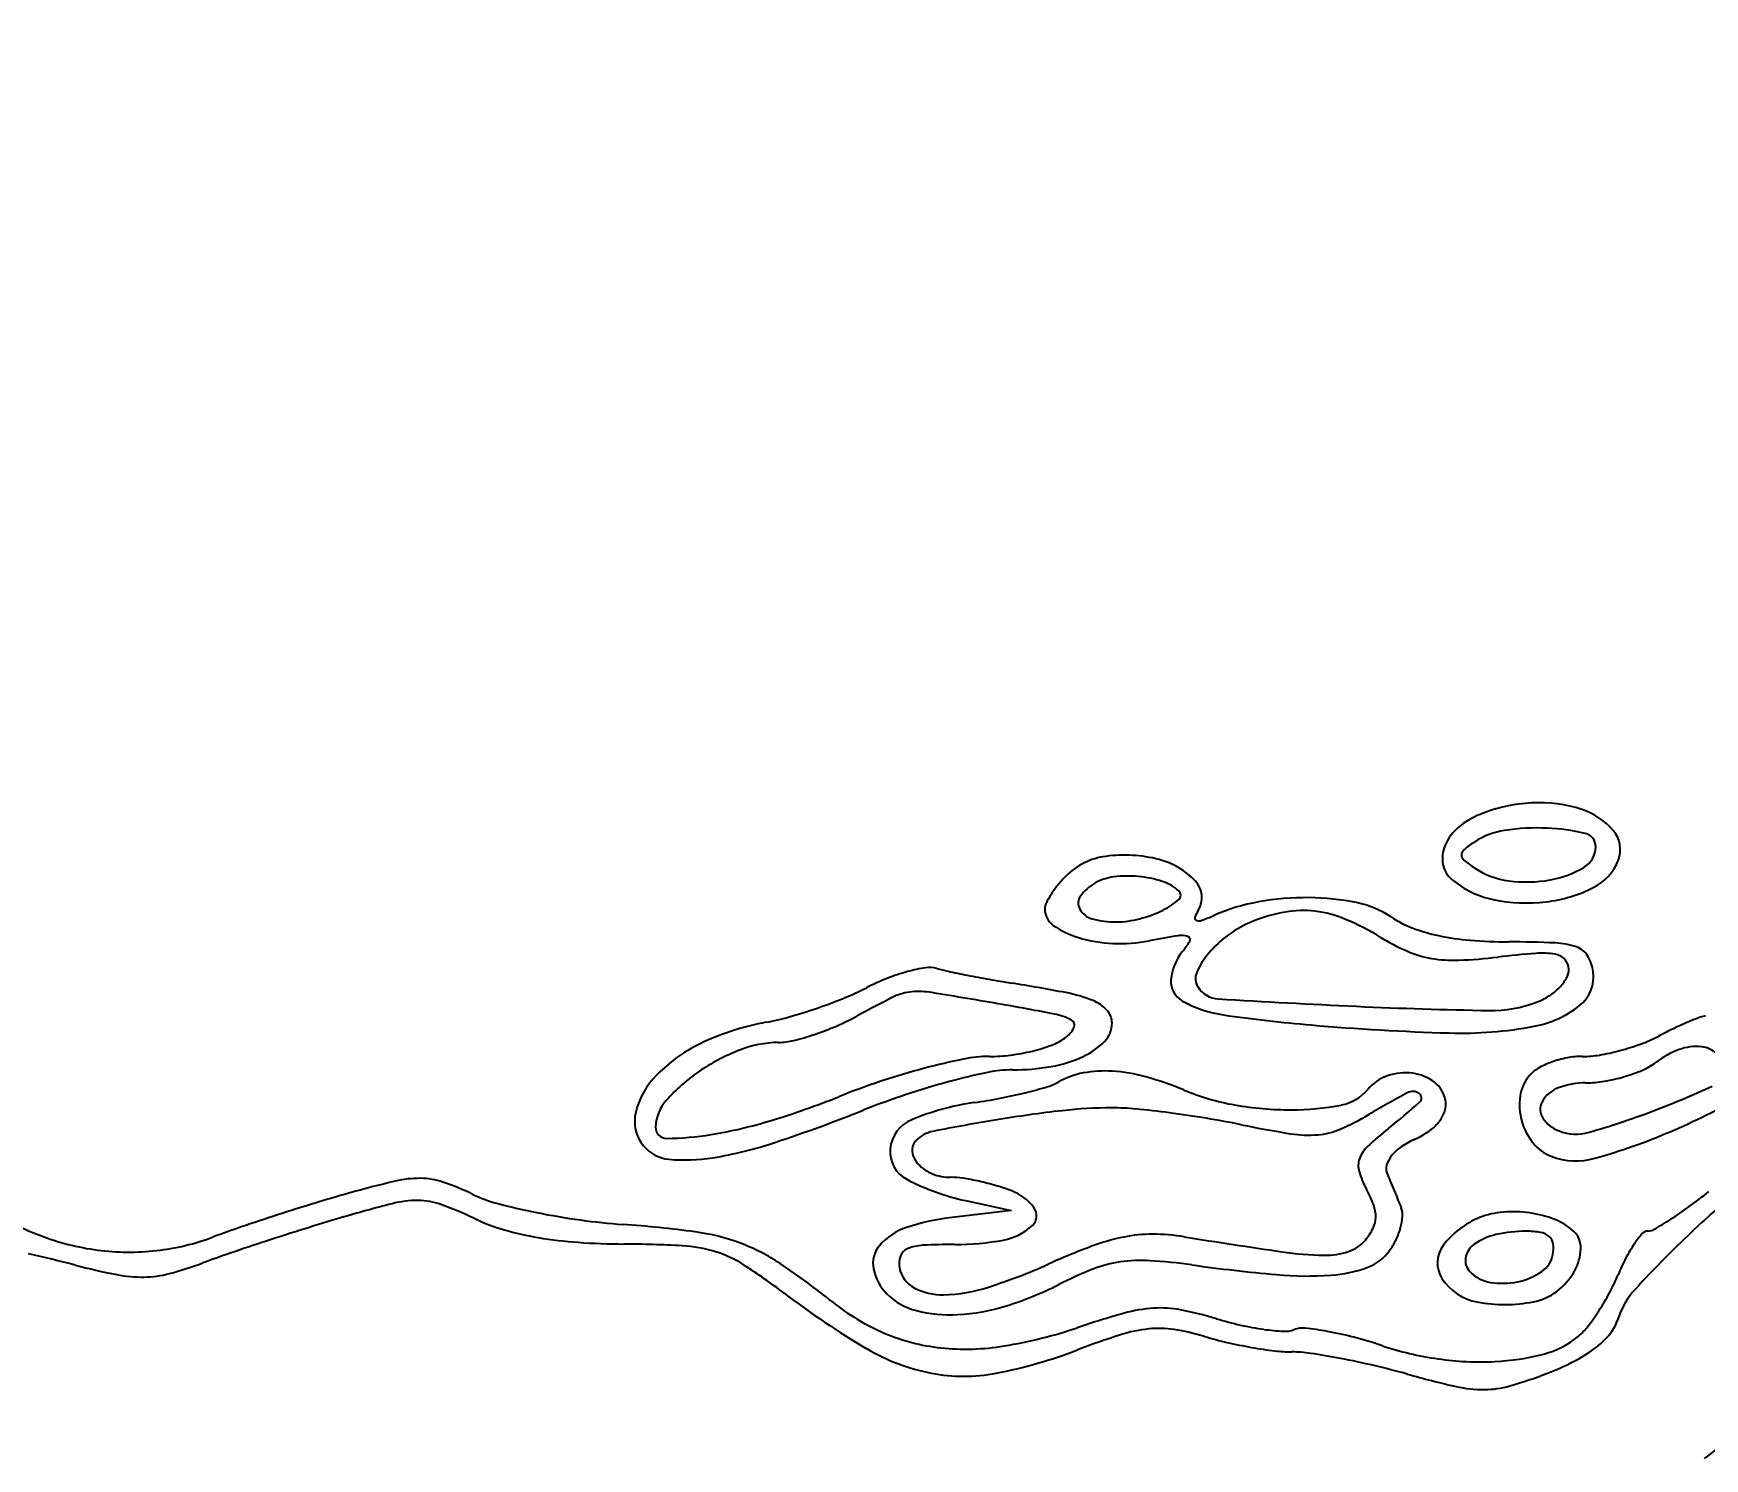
# Model space of a CAD drawing. Header units: millimetres. Extents: x 56222 to 3066687, y -650199 to -121287.
# Drawn here: x 135203.51 to 135211.67, y -182832.23 to -182825.27 of the extents above; entities that cross this region are included whole.
import ezdxf

# ---------------------------------------------------------------- set-up
doc = ezdxf.new("R2010")
doc.units = ezdxf.units.MM
doc.header["$MEASUREMENT"] = 0

msp = doc.modelspace()

# ---------------------------------------------------------------- linework, layer by layer
for p, q in [((135208.2885, -182831.0157), (135207.9999, -182831.0492)), ((135208.0651, -182830.9668), (135208.2885, -182831.0157))]:
    msp.add_line(p, q)
for centre, radius, start, end in [((135210.8733, -182829.8121), 0.7893, 93.14864, 112.00169), ((135210.8666, -182829.6907), 0.6677, 71.77711, 93.14861), ((135210.9691, -182829.3793), 0.3398, 39.95423, 71.77715), ((135210.6263, -182829.3272), 0.2395, 130.42315, 156.91791), ((135210.7234, -182829.4411), 0.3892, 112.00173, 130.42312), ((135210.8588, -182830.2546), 1.1079, 87.59692, 98.38073), ((135210.8637, -182830.1384), 0.9915, 76.76396, 87.59693), ((135210.9126, -182829.7631), 0.657, 123.28316, 129.05965), ((135210.7499, -182829.5152), 0.3604, 98.38076, 123.28319), ((135211.0753, -182829.2386), 0.0672, 359.99999, 76.76404), ((135211.121, -182829.252), 0.1417, 339.00638, 39.95426), ((135208.7956, -182829.6215), 0.3394, 97.72575, 135.00001), ((135208.8409, -182829.9553), 0.6762, 75.46097, 97.7257), ((135208.918, -182829.6583), 0.3694, 43.09511, 75.46095), ((135210.5483, -182829.294), 0.1547, 156.91782, 191.36111), ((135210.5193, -182829.2785), 0.0329, 129.05959, 180.00009), ((135210.5193, -182829.2785), 0.0329, 179.99991, 230.94041), ((135210.9126, -182828.7938), 0.657, 230.94035, 236.71684), ((135211.0255, -182829.2386), 0.117, 300.56555, 359.99998), ((135211.0177, -182829.2124), 0.2523, 296.62806, 339.00638), ((135208.9582, -182829.7841), 0.5694, 134.9999, 140.9335), ((135208.8178, -182829.6251), 0.2412, 96.92387, 120.00902), ((135208.8569, -182829.9467), 0.5652, 84.70457, 96.92379), ((135208.8576, -182829.9395), 0.558, 72.43728, 84.70449), ((135210.5253, -182829.2986), 0.1313, 191.36111, 230.30981), ((135210.7696, -182829.0117), 0.3964, 236.71684, 262.53161), ((135210.8351, -182828.9162), 0.4914, 280.02924, 300.56551), ((135208.8274, -182829.6913), 0.4087, 147.4807, 154.27994), ((135208.9039, -182829.74), 0.4993, 140.93355, 147.48068), ((135208.8107, -182829.6128), 0.227, 120.00901, 144.00079), ((135208.9605, -182829.6143), 0.2169, 47.59823, 72.43724), ((135209.0879, -182829.4748), 0.028, 312.08883, 47.5982), ((135209.1011, -182829.4869), 0.1185, 328.28258, 43.09506), ((135210.7355, -182829.0453), 0.4604, 230.30986, 258.3375), ((135210.8046, -182828.7441), 0.6663, 262.53167, 280.02919), ((135210.8174, -182828.8129), 0.6992, 276.80315, 296.62808), ((135208.5201, -182829.5433), 0.0676, 154.28001, 179.99997), ((135208.5489, -182829.5433), 0.0964, 179.99999, 235.09135), ((135208.6751, -182829.5143), 0.0594, 144.00072, 208.71155), ((135208.7094, -182829.4955), 0.0985, 208.7115, 255.18769), ((135208.7629, -182829.0068), 0.6031, 284.61221, 296.31946), ((135208.8813, -182829.2461), 0.3362, 296.31951, 312.08874), ((135209.3558, -182829.6442), 0.1809, 148.28257, 160.49448), ((135209.6625, -182830.4491), 0.956, 100.03624, 113.69563), ((135209.767, -182830.343), 0.7981, 100.18022, 112.06462), ((135209.7312, -182830.8371), 1.3501, 89.49065, 100.03617), ((135209.7122, -182830.0379), 0.4881, 83.0035, 100.18017), ((135209.7323, -182830.7095), 1.2225, 78.55042, 89.49064), ((135209.7035, -182830.109), 0.5598, 67.17287, 83.00345), ((135209.8812, -182829.9742), 0.4722, 56.29268, 78.55037), ((135210.805, -182828.7088), 0.804, 258.33756, 276.80312), ((135208.7422, -182829.2663), 0.4341, 235.0913, 253.16288), ((135208.7978, -182829.1614), 0.4441, 255.18768, 270.40047), ((135208.7976, -182829.1398), 0.4657, 270.40043, 284.61217), ((135209.1958, -182829.5876), 0.0112, 160.49455, 252.19925), ((135209.2047, -182829.5599), 0.0402, 252.19929, 290.03973), ((135208.8722, -182828.6485), 1.0104, 290.03959, 293.69567), ((135209.6748, -182830.1155), 0.5527, 112.06462, 125.98707), ((135209.4247, -182830.7713), 1.2784, 58.63282, 67.17281), ((135210.4297, -182829.1519), 0.5162, 236.29269, 249.26342), ((135210.5557, -182828.8192), 0.872, 249.26336, 258.02191), ((135208.8123, -182829.0347), 0.6761, 253.16286, 267.6741), ((135208.8168, -182828.9225), 0.7884, 267.67404, 280.60548), ((135209.9472, -182834.9592), 5.3532, 99.05282, 100.60552), ((135209.1201, -182829.7683), 0.0969, 71.40526, 99.05286), ((135208.8706, -182829.5421), 0.3289, 320.36801, 331.54717), ((135209.146, -182829.6914), 0.0157, 331.54719, 71.40528), ((135209.675, -182830.1158), 0.553, 125.98708, 139.90382), ((135210.6609, -182828.7435), 1.0965, 238.63287, 246.44201), ((135210.6289, -182828.4744), 1.2244, 258.02184, 265.35182), ((135210.7286, -182827.2472), 2.4557, 265.35181, 269.70668), ((135210.6834, -182836.0831), 6.3803, 87.63935, 89.70675), ((135210.9316, -182830.0625), 0.3545, 70.67509, 87.63935), ((135209.3126, -182829.9082), 0.245, 140.36808, 175.50581), ((135209.5433, -182830.0049), 0.3808, 139.90389, 156.44938), ((135210.4252, -182829.2842), 0.5067, 246.44205, 260.35172), ((135210.4485, -182829.1468), 0.646, 260.35181, 272.30797), ((135210.3746, -182827.3131), 2.4813, 272.30801, 276.70321), ((135211.2205, -182834.5102), 4.7654, 94.45616, 96.70323), ((135210.88, -182830.1408), 0.3827, 80.22092, 94.45617), ((135210.9306, -182829.8468), 0.0845, 42.86571, 80.22097), ((135210.941, -182829.8372), 0.0703, 359.99993, 42.86565), ((135211.0151, -182829.8244), 0.1023, 31.62042, 70.67508), ((135210.9305, -182829.8765), 0.2016, 8.10236, 31.62028), ((135208.1014, -182830.947), 1.1448, 111.5019, 117.01383), ((135208.0456, -182830.8055), 0.9927, 105.36837, 111.50191), ((135207.9997, -182830.6383), 0.8193, 99.06649, 105.36836), ((135207.8903, -182829.9527), 0.125, 73.80143, 99.0664), ((135208.1479, -182829.0659), 0.7985, 253.80135, 257.90512), ((135209.1362, -182824.4537), 5.5154, 257.90519, 258.89067), ((135209.2636, -182823.8048), 6.1766, 258.89071, 259.90163), ((135209.2806, -182823.7094), 6.2735, 259.90166, 260.9009), ((135209.2626, -182829.8825), 0.0746, 156.44933, 211.71751), ((135210.8023, -182829.7661), 0.2281, 315.56878, 330.0273), ((135210.9254, -182829.8372), 0.0859, 330.02719, 0.00005), ((135210.9522, -182829.8734), 0.1797, 308.30499, 8.1024), ((135206.9315, -182828.6523), 1.4309, 292.12947, 297.01377), ((135207.8207, -182830.1793), 0.2332, 94.56746, 116.37646), ((135207.835, -182830.3586), 0.4131, 80.72429, 94.5675), ((135202.5584, -182862.6671), 33.1496, 80.12138, 80.72436), ((135206.9158, -182838.4747), 8.6799, 79.11627, 80.90088), ((135208.4163, -182830.6712), 0.7336, 68.21039, 79.11631), ((135209.175, -182829.8974), 0.107, 175.50584, 240.4354), ((135209.3067, -182829.8552), 0.1265, 211.7175, 266.47711), ((135210.7386, -182829.6939), 0.3248, 290.81682, 302.7195), ((135210.7557, -182829.7205), 0.2933, 302.71941, 315.56883), ((135206.4958, -182827.588), 2.5809, 285.92398, 289.03335), ((135206.4795, -182827.5408), 2.6308, 289.03335, 292.12942), ((135209.9789, -182834.5316), 5.0913, 116.37652, 118.69967), ((135206.0158, -182842.8131), 12.9969, 78.98283, 80.1214), ((135208.6207, -182830.1597), 0.1827, 42.28118, 68.21045), ((135208.6857, -182830.1007), 0.0949, 0.00003, 42.28113), ((135209.4071, -182829.4882), 0.5774, 240.43533, 261.83501), ((135211.9508, -182786.9075), 43.1555, 266.47712, 267.37574), ((135211.017, -182807.2816), 22.76, 267.37566, 269.00443), ((135210.6323, -182829.4144), 0.6239, 269.00436, 290.81676), ((135210.7477, -182829.6146), 0.5095, 280.72319, 308.30505), ((135207.3228, -182831.3595), 1.2845, 100.35666, 114.60127), ((135206.879, -182828.9311), 1.1842, 280.35665, 285.92402), ((135206.8784, -182828.8225), 1.4064, 288.60769, 293.30941), ((135206.9712, -182829.0377), 1.1721, 293.3094, 298.6997), ((135208.4429, -182830.3469), 0.2966, 61.68855, 78.98281), ((135208.4592, -182830.0487), 0.154, 306.17501, 331.4461), ((135208.5708, -182830.1094), 0.0269, 331.4461, 61.68865), ((135208.6547, -182830.1007), 0.1259, 315.44158, 359.99997), ((135210.4045, -182822.5365), 7.6004, 261.83509, 265.08331), ((135210.7916, -182818.0374), 12.116, 265.08329, 268.27606), ((135210.4849, -182828.2267), 1.9222, 268.27598, 280.72327), ((135212.5521, -182832.284), 2.3904, 115.52833, 117.54371), ((135212.2624, -182831.6776), 1.7183, 112.94709, 115.52827), ((135212.2702, -182831.6961), 1.7384, 110.82371, 112.94703), ((135211.6798, -182830.1437), 0.0776, 90.52023, 110.82368), ((135207.1144, -182830.9045), 0.784, 114.6013, 135.21987), ((135207.1624, -182830.747), 0.5528, 91.03694, 111.34062), ((135207.1463, -182829.8576), 0.3367, 271.0369, 283.78991), ((135206.9296, -182828.9744), 1.2461, 283.78985, 288.60772), ((135208.1881, -182829.4021), 0.8586, 283.70774, 290.29701), ((135208.3944, -182829.9601), 0.2637, 290.29694, 306.17496), ((135208.4876, -182829.9362), 0.3604, 295.08431, 315.44165), ((135210.9596, -182829.0994), 1.1737, 284.86641, 290.0256), ((135211.1184, -182829.5351), 0.71, 290.02568, 297.54362), ((135207.3201, -182831.1504), 0.986, 111.3406, 124.50687), ((135208.7213, -182833.5239), 3.3159, 101.57573, 104.96258), ((135208.1825, -182830.8937), 0.6311, 89.99994, 101.57576), ((135208.1825, -182829.4586), 0.804, 270, 277.3444), ((135208.1609, -182829.2906), 0.9734, 277.34449, 283.70772), ((135208.3776, -182829.7013), 0.6198, 279.87085, 295.08433), ((135211.0708, -182830.6857), 0.4208, 110.0976, 119.99742), ((135211.0916, -182830.7425), 0.4813, 100.69567, 110.09767), ((135211.0775, -182830.6678), 0.4053, 90.00004, 100.69558), ((135211.0775, -182829.7676), 0.495, 269.99998, 279.65091), ((135210.9714, -182829.144), 1.1276, 279.65082, 284.86635), ((135211.2477, -182830.0416), 0.3131, 293.27998, 307.08415), ((135211.7049, -182830.6466), 0.4452, 110.47601, 127.0842), ((135211.6351, -182830.4595), 0.2455, 84.54901, 110.47602), ((135211.6463, -182830.3424), 0.1278, 46.02738, 84.54895), ((135206.8374, -182830.6296), 0.3938, 135.2199, 166.06057), ((135207.2544, -182831.0549), 0.87, 124.50681, 138.24224), ((135208.8422, -182833.9765), 3.7844, 104.96258, 108.32813), ((135208.87, -182833.66), 3.3915, 101.85855, 105.11502), ((135208.2945, -182830.9196), 0.5914, 90.00003, 101.8586), ((135208.2945, -182829.2237), 1.1045, 270.00004, 279.87081), ((135208.7124, -182830.7324), 0.3957, 100.5726, 119.39924), ((135208.7455, -182830.9096), 0.576, 86.36329, 100.57251), ((135208.731, -182831.1363), 0.8032, 74.5081, 86.36324), ((135208.5266, -182831.8738), 1.5685, 67.32351, 74.50811), ((135210.1969, -182830.5621), 0.2171, 109.04885, 140.30982), ((135210.213, -182830.6087), 0.2664, 82.23184, 109.04879), ((135210.2186, -182830.5677), 0.225, 52.60424, 82.23189), ((135210.9701, -182830.4849), 0.1989, 140.30987, 171.93607), ((135210.9407, -182830.4605), 0.1607, 119.99731, 140.30985), ((135211.046, -182829.5536), 0.8416, 279.47335, 286.29343), ((135211.0635, -182829.6134), 0.7793, 286.29342, 293.27996), ((135208.7842, -182833.8014), 3.5999, 108.32807, 111.82215), ((135208.976, -182834.0663), 3.8113, 108.36988, 111.66508), ((135208.9959, -182834.1261), 3.8744, 105.115, 108.36987), ((135207.7621, -182828.0111), 2.5007, 280.89357, 283.76509), ((135207.8307, -182828.2909), 2.2127, 283.76517, 286.55006), ((135208.3819, -182830.1458), 0.2776, 286.55007, 299.39926), ((135209.5835, -182829.3444), 1.1729, 247.32353, 259.98195), ((135209.8588, -182830.2815), 0.2222, 280.71713, 320.30981), ((135212.3417, -182834.4088), 4.4992, 118.10275, 120.8441), ((135210.2483, -182830.4885), 0.055, 54.49563, 118.10274), ((135210.2646, -182830.4656), 0.0268, 311.8957, 54.49567), ((135210.269, -182830.5017), 0.1419, 10.79013, 52.60419), ((135211.0657, -182830.4984), 0.2954, 171.93607, 195.45376), ((135211.0119, -182830.5571), 0.1501, 110.32003, 151.03757), ((135211.0972, -182830.7876), 0.3959, 90.56064, 110.32006), ((135211.0876, -182829.8028), 0.5889, 270.56072, 279.47328), ((135209.7503, -182826.1365), 4.6999, 290.73687, 294.66147), ((135206.6371, -182830.5799), 0.1873, 166.06058, 219.69016), ((135206.7628, -182830.616), 0.211, 138.24215, 177.57188), ((135205.9177, -182826.6427), 4.1114, 286.95409, 291.82213), ((135204.5182, -182822.8444), 8.2635, 288.48671, 291.66505), ((135208.2923, -182831.763), 1.2881, 98.21402, 112.34585), ((135207.7164, -182827.7737), 2.7425, 278.21399, 280.89348), ((135209.2602, -182836.8404), 6.3541, 96.53012, 99.43441), ((135208.7785, -182832.6326), 2.1188, 89.94338, 96.53012), ((135208.7794, -182831.7287), 1.2149, 84.48839, 89.9433), ((135208.4232, -182835.4196), 4.923, 82.56011, 84.48841), ((135208.3517, -182835.9671), 5.4751, 80.65128, 82.5601), ((135209.6509, -182828.9629), 1.5603, 259.9819, 270.20196), ((135209.6517, -182829.1873), 1.3359, 270.20194, 280.71704), ((135207.9935, -182827.9339), 3.4279, 308.5679, 311.89563), ((135210.2557, -182830.4835), 0.1566, 322.11287, 343.44143), ((135210.2981, -182830.4961), 0.1123, 343.44138, 10.79011), ((135210.9469, -182830.5212), 0.0759, 151.03756, 214.1097), ((135210.0384, -182826.8975), 3.8862, 286.00462, 290.73681), ((135210.1933, -182827.5481), 3.3501, 293.07216, 299.64058), ((135206.6055, -182830.6093), 0.0536, 177.57191, 270.62455), ((135206.4529, -182828.3981), 2.2762, 279.37555, 286.95416), ((135207.8674, -182830.7294), 0.1706, 112.34586, 174.85278), ((135210.0406, -182841.5371), 11.1152, 99.43442, 101.06984), ((135208.5143, -182834.9799), 4.4746, 78.43054, 80.65126), ((135210.5275, -182825.1457), 5.5635, 258.43057, 260.954), ((135209.7576, -182830.3014), 0.3449, 274.61302, 293.49885), ((135209.4059, -182829.4925), 1.2269, 293.49894, 300.84403), ((135211.1636, -182831.9097), 1.657, 128.56785, 133.2643), ((135210.1978, -182830.4385), 0.2299, 304.94763, 322.11291), ((135211.0711, -182830.4969), 0.301, 195.45372, 218.7242), ((135211.0237, -182830.4692), 0.1687, 214.10979, 249.00641), ((135206.6339, -182830.5825), 0.1832, 219.69017, 264.79325), ((135206.5905, -182829.2316), 1.4314, 270.62458, 279.37557), ((135206.5148, -182828.8162), 1.9669, 279.2547, 288.4867), ((135207.8697, -182830.7189), 0.0652, 134.99998, 187.57142), ((135207.9373, -182830.7864), 0.1607, 101.06977, 135.00005), ((135209.7405, -182830.089), 0.558, 260.95404, 274.61297), ((135210.4424, -182831.0698), 0.4424, 114.49549, 124.33172), ((135210.074, -182830.2613), 0.446, 294.49542, 304.94762), ((135211.0015, -182830.5527), 0.2118, 218.7241, 249.00644), ((135211.0461, -182830.4107), 0.2313, 249.00643, 286.00457), ((135210.2949, -182827.7865), 3.0909, 285.84155, 293.07217), ((135206.6944, -182829.9186), 0.8498, 264.79324, 279.25472), ((135207.849, -182830.7277), 0.1521, 174.85277, 242.35095), ((135207.914, -182830.713), 0.1099, 187.57134, 223.19285), ((135210.0798, -182830.7959), 0.097, 160.03922, 196.83393), ((135210.1338, -182830.8155), 0.1545, 133.26428, 160.03918), ((135210.2482, -182830.8323), 0.133, 140.48246, 162.23491), ((135210.3215, -182830.8928), 0.228, 124.33168, 140.48247), ((135211.0465, -182830.4355), 0.3374, 249.00641, 285.84155), ((135205.4007, -182831.3846), 0.5266, 89.48135, 103.26794), ((135205.4024, -182831.2013), 0.3433, 71.05427, 89.48134), ((135208.3101, -182829.8474), 1.1459, 242.35096, 257.65388), ((135207.9765, -182830.6543), 0.1956, 223.19277, 248.38484), ((135207.9929, -182830.6131), 0.24, 248.38477, 270.00002), ((135207.9929, -182831.2384), 0.3854, 81.1231, 89.99996), ((135207.8611, -182832.0819), 1.2391, 77.40487, 81.12304), ((135210.4422, -182830.6862), 0.4756, 196.834, 208.1549), ((135210.1776, -182830.8097), 0.059, 162.23495, 202.16982), ((135395.4396, -182755.3196), 200.1108, 202.16981, 202.181957), ((135207.2024, -182838.5255), 7.893, 105.79929, 107.04008), ((135206.4953, -182836.0266), 5.2959, 103.26788, 105.79933), ((135205.0655, -182832.1826), 1.3808, 64.50507, 71.05426), ((135205.9641, -182830.2982), 0.7069, 244.50505, 255.15828), ((135207.8351, -182832.1985), 1.3586, 73.75217, 77.40481), ((135207.9332, -182831.8618), 1.0078, 69.18318, 73.75225), ((135208.2048, -182831.1476), 0.2437, 37.0506, 69.18322), ((135209.4523, -182831.216), 0.6471, 20.4869, 28.15502), ((135574.2906, -182682.3976), 393.2566, 202.181936, 202.18927), ((135572.2065, -182683.2483), 391.0056, 202.189183, 202.196517), ((135216.5989, -182836.4183), 7.2766, 130.63642, 133.49854), ((135209.8606, -182828.6134), 2.9493, 306.10217, 308.47413), ((135204.0085, -182829.9361), 1.2869, 235.70828, 248.86908), ((135208.655, -182843.2649), 12.85, 107.04013, 107.9014), ((135207.0001, -182837.7592), 6.9959, 104.35887, 106.49983), ((135205.3898, -182831.4687), 0.5026, 89.68666, 104.35883), ((135205.3907, -182831.2978), 0.3317, 70.05734, 89.68663), ((135204.8513, -182832.7843), 1.913, 64.68856, 70.05734), ((135206.5943, -182827.9199), 3.1672, 255.1582, 258.65778), ((135206.6773, -182827.5062), 3.5892, 258.65776, 262.10991), ((135208.3468, -182831.0404), 0.0658, 313.21725, 37.05061), ((135209.9083, -182831.0456), 0.1603, 358.85691, 20.48693), ((135381.5501, -182761.0404), 185.0894, 202.19647, 202.209305), ((135210.1076, -182831.0373), 0.0918, 355.96801, 22.20925), ((135210.7235, -182831.4217), 0.4001, 94.69691, 111.75871), ((135210.7383, -182831.6018), 0.5808, 81.79349, 94.69683), ((135210.7428, -182831.5701), 0.5488, 68.56249, 81.79341), ((135210.4426, -182829.4115), 1.9616, 302.88223, 306.10205), ((135206.0271, -182835.5032), 4.6554, 108.77015, 110.55729), ((135208.4665, -182842.6812), 12.2366, 107.90149, 108.77009), ((135209.7079, -182846.6041), 16.2463, 107.43383, 108.13467), ((135208.1586, -182841.6702), 11.0748, 106.49993, 107.43385), ((135206.0767, -182830.1933), 0.9532, 244.68864, 253.86733), ((135206.2342, -182829.649), 1.5198, 253.86731, 260.33864), ((135206.6215, -182827.909), 3.1826, 262.10993, 265.8879), ((135205.9917, -182836.6698), 5.6009, 82.27055, 85.8879), ((135207.8696, -182831.3786), 0.2952, 108.18042, 139.5579), ((135208.1304, -182832.1727), 1.1311, 96.62333, 108.1804), ((135208.2005, -182830.8847), 0.2794, 280.38941, 313.2172), ((135209.7859, -182830.9669), 0.3015, 320.30985, 333.41513), ((135209.9446, -182831.0463), 0.1241, 333.41515, 358.85694), ((135209.8547, -182831.0065), 0.3476, 334.16197, 344.59863), ((135209.9179, -182831.0239), 0.282, 344.59858, 355.96818), ((135210.7284, -182831.434), 0.4134, 111.75874, 143.15377), ((135210.8378, -182831.3283), 0.289, 47.18368, 68.56245), ((135211.3968, -182831.0497), 0.0659, 270.00005, 300.3763), ((135210.3787, -182829.3126), 2.0793, 300.37632, 302.88211), ((135203.985, -182829.997), 1.2216, 248.86906, 262.55357), ((135203.9848, -182830.0574), 1.1608, 276.41362, 290.55732), ((135209.36, -182845.5417), 15.1284, 108.13458, 108.84299), ((135206.3123, -182829.1901), 1.9853, 260.33856, 265.98083), ((135206.4134, -182827.7511), 3.4279, 265.9808, 269.72899), ((135206.3713, -182836.6594), 5.4805, 86.74955, 89.72899), ((135206.6433, -182831.8706), 0.684, 72.9502, 86.74957), ((135206.6052, -182832.1493), 1.039, 69.67474, 82.27055), ((135206.646, -182832.0393), 0.9216, 56.04544, 69.67468), ((135207.7463, -182831.2735), 0.1332, 139.55794, 191.62035), ((135207.8678, -182831.4086), 0.2236, 92.99577, 113.027), ((135208.0132, -182834.1874), 3.0063, 90.00001, 92.99572), ((135208.0132, -182829.8632), 1.3179, 270.00004, 280.38935), ((135209.9976, -182834.6846), 3.7344, 110.65254, 114.16931), ((135209.0383, -182832.1395), 1.0145, 101.37966, 110.65261), ((135208.9764, -182831.832), 0.7009, 89.78307, 101.37968), ((135208.9753, -182832.1329), 1.0017, 80.9098, 89.783), ((135214.7429, -182796.0852), 35.5045, 260.90982, 261.68812), ((135209.8789, -182831.0441), 0.1806, 288.21971, 320.30987), ((135209.8507, -182831.0045), 0.352, 323.82503, 334.16196), ((135210.5105, -182831.2707), 0.1411, 143.15373, 212.64978), ((135210.6072, -182831.2641), 0.1017, 125.91513, 170.54301), ((135210.7185, -182831.4176), 0.2914, 102.5065, 125.91511), ((135210.8075, -182831.8191), 0.7026, 90.37761, 102.50657), ((135210.8056, -182831.5249), 0.4084, 80.46566, 90.3776), ((135210.859, -182831.2067), 0.0857, 48.91819, 80.46547), ((135210.8773, -182831.1857), 0.0579, 8.27053, 48.91813), ((135210.7764, -182831.2004), 0.1599, 349.20917, 8.27049), ((135210.9589, -182831.1976), 0.1108, 358.07791, 47.18376), ((135211.896, -182831.5618), 0.6827, 145.81331, 152.55233), ((135211.7807, -182831.4834), 0.5433, 139.108, 145.81336), ((135215.0632, -182834.8), 5.0455, 133.49853, 137.56794), ((135211.3968, -182831.151), 0.0355, 89.99997, 139.10801), ((135202.3579, -182836.4773), 5.3705, 75.33145, 77.82693), ((135203.9812, -182830.0258), 1.1926, 262.55363, 276.41352), ((135203.7358, -182829.6493), 1.7314, 284.82086, 290.46611), ((135206.0804, -182835.9318), 4.9743, 108.84287, 110.46615), ((135206.6783, -182831.7562), 0.5644, 57.22477, 72.95019), ((135207.8535, -182831.2749), 0.1124, 160.93445, 190.79083), ((135207.8037, -182831.2577), 0.0597, 113.02708, 160.93441), ((135208.9093, -182831.8704), 0.6103, 98.37704, 111.34571), ((135208.9213, -182831.9517), 0.6925, 86.41035, 98.37703), ((135208.7893, -182834.055), 2.8, 82.17338, 86.41027), ((135209.846, -182829.6031), 1.6308, 261.68816, 268.98197), ((135209.8234, -182830.8756), 0.3581, 268.98197, 288.21967), ((135209.9471, -182831.0751), 0.2326, 289.78288, 323.82503), ((135210.5837, -182831.2601), 0.0778, 170.54297, 225.00003), ((135210.806, -182831.206), 0.1297, 304.31223, 349.20919), ((135210.8302, -182831.1932), 0.2396, 330.44838, 358.0779), ((135212.2531, -182831.7472), 1.0851, 152.55237, 157.3148), ((135204.5795, -182827.9901), 3.4027, 255.3315, 258.83659), ((135204.0442, -182830.7027), 0.6377, 258.83662, 270.95072), ((135204.0462, -182830.8225), 0.5179, 270.95071, 284.82088), ((135205.3683, -182833.791), 2.9844, 52.64487, 57.22472), ((135205.0345, -182834.4325), 3.8068, 51.29459, 56.04534), ((135207.8527, -182831.2516), 0.2418, 191.62033, 225.00001), ((135207.8797, -182831.2699), 0.139, 190.79085, 241.89856), ((135207.3109, -182828.6978), 2.8277, 287.86173, 294.16932), ((135209.359, -182833.021), 1.8457, 111.3457, 117.02896), ((135210.4128, -182822.2444), 9.1217, 262.17333, 264.78705), ((135209.7334, -182829.6911), 1.6441, 264.78703, 274.07966), ((135209.8037, -182830.6762), 0.6564, 274.07963, 289.78293), ((135210.6102, -182831.2069), 0.2595, 212.6497, 259.46968), ((135210.6576, -182831.1862), 0.1824, 224.99996, 260.56062), ((135210.6942, -182831.0422), 0.3281, 281.83589, 304.31219), ((135210.7527, -182831.1493), 0.3287, 307.42818, 330.44844), ((135210.3167, -182830.9378), 1.0137, 331.7994, 337.31478), ((135209.6412, -182828.1931), 4.0579, 232.64492, 239.51607), ((135207.902, -182831.2023), 0.3115, 224.99999, 255.74388), ((135207.9507, -182831.1368), 0.2899, 241.89858, 271.44825), ((135207.9383, -182830.6447), 0.7821, 271.44827, 287.86174), ((135207.7829, -182829.9317), 1.6224, 287.28721, 297.02896), ((135210.6871, -182831.0085), 0.3625, 260.56059, 281.83575), ((135210.7878, -182831.1951), 0.271, 280.82216, 307.42818), ((135210.1173, -182830.8309), 1.24, 327.05726, 331.7993), ((135211.6547, -182831.6841), 0.4275, 137.56785, 162.39124), ((135208.1015, -182830.605), 1.0979, 231.2945, 246.76694), ((135207.9899, -182830.8564), 0.6684, 255.74384, 273.1174), ((135207.9727, -182830.5415), 0.9838, 273.11734, 287.28729), ((135210.0917, -182835.967), 4.6228, 105.71223, 108.67953), ((135209.0282, -182832.1865), 0.6955, 93.6934, 105.71219), ((135209.0167, -182832.0082), 0.5168, 79.07795, 93.69328), ((135208.7779, -182833.2456), 1.7771, 73.25058, 79.0779), ((135210.6988, -182830.7299), 0.7446, 259.46961, 280.82225), ((135210.2322, -182830.9053), 1.1031, 322.19744, 327.05722), ((135207.8872, -182829.4462), 2.2606, 279.34909, 288.67947), ((135209.0334, -182832.284), 0.6943, 96.03738, 107.71172), ((135209.0103, -182832.0649), 0.4739, 81.12695, 96.03739), ((135208.9095, -182832.71), 1.1268, 73.32141, 81.12689), ((135209.786, -182829.8961), 1.7208, 253.25056, 257.30736), ((135209.7146, -182830.2132), 1.3958, 257.30737, 262.05376), ((135209.6878, -182830.4051), 1.2021, 262.05378, 266.67418), ((135209.6253, -182831.4799), 0.1254, 266.6743, 290.99359), ((135209.7118, -182831.7054), 0.1161, 83.83766, 110.99364), ((135209.5621, -182833.0926), 1.5113, 79.68331, 83.83771), ((135210.8596, -182831.392), 0.309, 309.66906, 322.19746), ((135211.0688, -182831.4981), 0.1872, 318.5216, 342.3912), ((135208.0438, -182830.7393), 0.9517, 246.76692, 263.98917), ((135208.0658, -182830.531), 1.1612, 263.9891, 279.34906), ((135210.0215, -182835.378), 3.9422, 107.71175, 110.94073), ((135209.734, -182829.9581), 1.7459, 253.32138, 257.02649), ((135209.88, -182829.3245), 2.3961, 257.02644, 259.94882), ((135209.5281, -182833.279), 1.7008, 75.23182, 79.68337), ((135209.3874, -182833.8128), 2.2529, 71.62625, 75.23192), ((135210.6006, -182830.1602), 1.596, 251.6263, 261.78117), ((135210.7776, -182831.2932), 0.4374, 284.71793, 309.66906), ((135210.8417, -182831.2973), 0.4905, 306.88954, 318.52158), ((135208.0874, -182830.8326), 0.995, 239.51608, 259.04435), ((135207.7684, -182829.49), 2.3622, 280.88884, 290.94078), ((135209.8452, -182829.521), 2.1965, 259.94884, 262.91591), ((135209.6585, -182831.0229), 0.6831, 262.91591, 269.99999), ((135209.6585, -182832.3223), 0.6163, 81.40466, 90.00003), ((135209.1997, -182835.3576), 3.6861, 79.115, 81.40469), ((135209.1079, -182835.8349), 4.1722, 76.80649, 79.11497), ((135210.5801, -182830.3022), 1.4525, 261.78121, 272.67958), ((135210.5937, -182830.593), 1.1613, 272.67962, 284.71784), ((135210.4565, -182830.6305), 1.2627, 290.90208, 297.21493), ((135210.7075, -182831.1185), 0.714, 297.21498, 306.88947), ((135208.0569, -182830.9902), 0.8345, 259.04427, 280.88893), ((135209.127, -182835.7537), 4.0887, 74.46272, 76.8065), ((135211.6449, -182826.6974), 5.3111, 254.46275, 257.11886), ((135210.0735, -182829.6277), 2.3362, 286.15291, 290.90205), ((135210.5942, -182831.2916), 0.5982, 257.11883, 270.35592), ((135210.5951, -182831.4283), 0.4616, 270.35587, 286.15292), ((135210.6039, -182830.7973), 1.7859, 306.81442, 312.09592)]:
    msp.add_arc(centre, radius, start, end)

doc.saveas('drawing.dxf')
